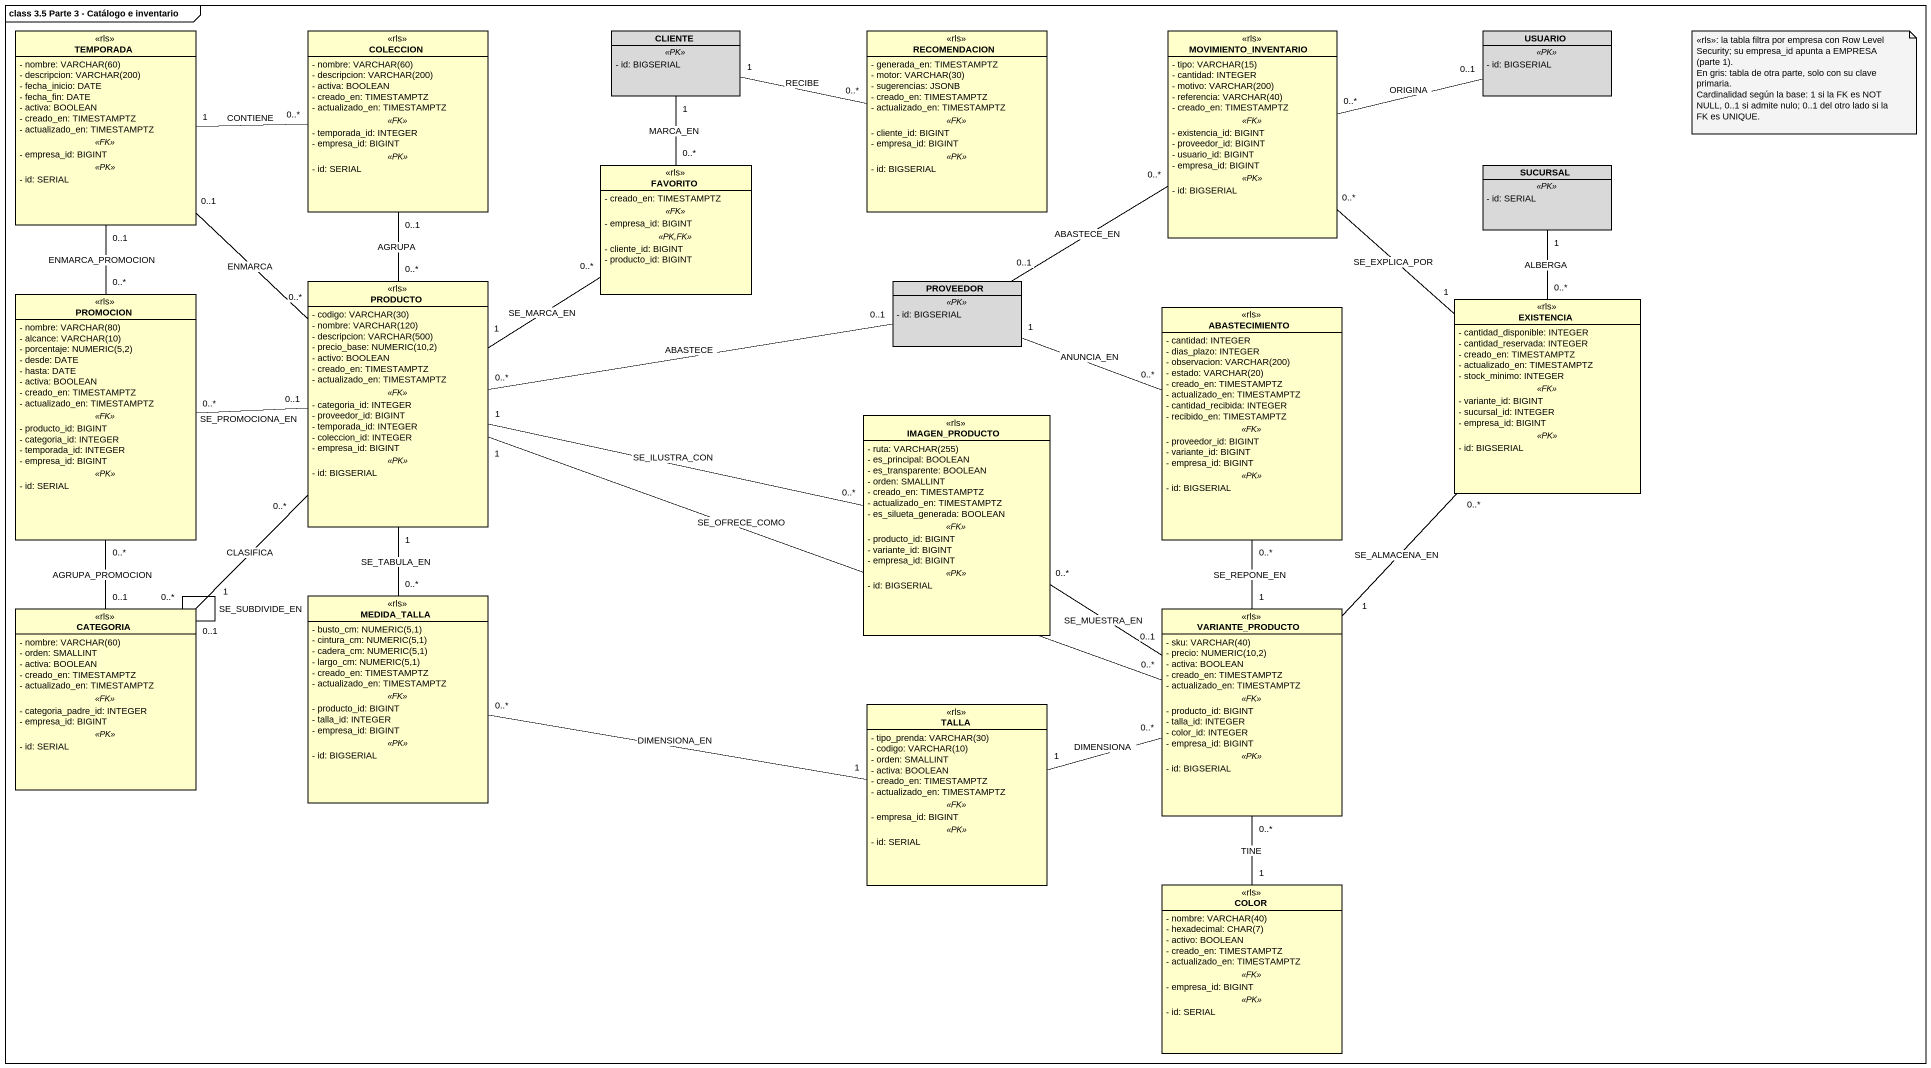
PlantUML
@startuml
mainframe class 3.5 Parte 3 - Catálogo e inventario
hide circle
hide empty members
skinparam classAttributeIconSize 0
class TEMPORADA <<rls>> {
  {field} - nombre: VARCHAR(60)
  {field} - descripcion: VARCHAR(200)
  - fecha_inicio: DATE
  - fecha_fin: DATE
  - activa: BOOLEAN
  - creado_en: TIMESTAMPTZ
  - actualizado_en: TIMESTAMPTZ
  .. <<FK>> ..
  - empresa_id: BIGINT
  .. <<PK>> ..
  - id: SERIAL
}
class COLECCION <<rls>> {
  {field} - nombre: VARCHAR(60)
  {field} - descripcion: VARCHAR(200)
  - activa: BOOLEAN
  - creado_en: TIMESTAMPTZ
  - actualizado_en: TIMESTAMPTZ
  .. <<FK>> ..
  - temporada_id: INTEGER
  - empresa_id: BIGINT
  .. <<PK>> ..
  - id: SERIAL
}
class CLIENTE #D9D9D9 {
  .. <<PK>> ..
  - id: BIGSERIAL
}
class RECOMENDACION <<rls>> {
  - generada_en: TIMESTAMPTZ
  {field} - motor: VARCHAR(30)
  - sugerencias: JSONB
  - creado_en: TIMESTAMPTZ
  - actualizado_en: TIMESTAMPTZ
  .. <<FK>> ..
  - cliente_id: BIGINT
  - empresa_id: BIGINT
  .. <<PK>> ..
  - id: BIGSERIAL
}
class MOVIMIENTO_INVENTARIO <<rls>> {
  {field} - tipo: VARCHAR(15)
  - cantidad: INTEGER
  {field} - motivo: VARCHAR(200)
  {field} - referencia: VARCHAR(40)
  - creado_en: TIMESTAMPTZ
  .. <<FK>> ..
  - existencia_id: BIGINT
  - proveedor_id: BIGINT
  - usuario_id: BIGINT
  - empresa_id: BIGINT
  .. <<PK>> ..
  - id: BIGSERIAL
}
class USUARIO #D9D9D9 {
  .. <<PK>> ..
  - id: BIGSERIAL
}
class FAVORITO <<rls>> {
  - creado_en: TIMESTAMPTZ
  .. <<FK>> ..
  - empresa_id: BIGINT
  .. <<PK,FK>> ..
  - cliente_id: BIGINT
  - producto_id: BIGINT
}
class SUCURSAL #D9D9D9 {
  .. <<PK>> ..
  - id: SERIAL
}
class PRODUCTO <<rls>> {
  {field} - codigo: VARCHAR(30)
  {field} - nombre: VARCHAR(120)
  {field} - descripcion: VARCHAR(500)
  {field} - precio_base: NUMERIC(10,2)
  - activo: BOOLEAN
  - creado_en: TIMESTAMPTZ
  - actualizado_en: TIMESTAMPTZ
  .. <<FK>> ..
  - categoria_id: INTEGER
  - proveedor_id: BIGINT
  - temporada_id: INTEGER
  - coleccion_id: INTEGER
  - empresa_id: BIGINT
  .. <<PK>> ..
  - id: BIGSERIAL
}
class PROVEEDOR #D9D9D9 {
  .. <<PK>> ..
  - id: BIGSERIAL
}
class PROMOCION <<rls>> {
  {field} - nombre: VARCHAR(80)
  {field} - alcance: VARCHAR(10)
  {field} - porcentaje: NUMERIC(5,2)
  - desde: DATE
  - hasta: DATE
  - activa: BOOLEAN
  - creado_en: TIMESTAMPTZ
  - actualizado_en: TIMESTAMPTZ
  .. <<FK>> ..
  - producto_id: BIGINT
  - categoria_id: INTEGER
  - temporada_id: INTEGER
  - empresa_id: BIGINT
  .. <<PK>> ..
  - id: SERIAL
}
class ABASTECIMIENTO <<rls>> {
  - cantidad: INTEGER
  - dias_plazo: INTEGER
  {field} - observacion: VARCHAR(200)
  {field} - estado: VARCHAR(20)
  - creado_en: TIMESTAMPTZ
  - actualizado_en: TIMESTAMPTZ
  - cantidad_recibida: INTEGER
  - recibido_en: TIMESTAMPTZ
  .. <<FK>> ..
  - proveedor_id: BIGINT
  - variante_id: BIGINT
  - empresa_id: BIGINT
  .. <<PK>> ..
  - id: BIGSERIAL
}
class EXISTENCIA <<rls>> {
  - cantidad_disponible: INTEGER
  - cantidad_reservada: INTEGER
  - creado_en: TIMESTAMPTZ
  - actualizado_en: TIMESTAMPTZ
  - stock_minimo: INTEGER
  .. <<FK>> ..
  - variante_id: BIGINT
  - sucursal_id: INTEGER
  - empresa_id: BIGINT
  .. <<PK>> ..
  - id: BIGSERIAL
}
class IMAGEN_PRODUCTO <<rls>> {
  {field} - ruta: VARCHAR(255)
  - es_principal: BOOLEAN
  - es_transparente: BOOLEAN
  - orden: SMALLINT
  - creado_en: TIMESTAMPTZ
  - actualizado_en: TIMESTAMPTZ
  - es_silueta_generada: BOOLEAN
  .. <<FK>> ..
  - producto_id: BIGINT
  - variante_id: BIGINT
  - empresa_id: BIGINT
  .. <<PK>> ..
  - id: BIGSERIAL
}
class MEDIDA_TALLA <<rls>> {
  {field} - busto_cm: NUMERIC(5,1)
  {field} - cintura_cm: NUMERIC(5,1)
  {field} - cadera_cm: NUMERIC(5,1)
  {field} - largo_cm: NUMERIC(5,1)
  - creado_en: TIMESTAMPTZ
  - actualizado_en: TIMESTAMPTZ
  .. <<FK>> ..
  - producto_id: BIGINT
  - talla_id: INTEGER
  - empresa_id: BIGINT
  .. <<PK>> ..
  - id: BIGSERIAL
}
class CATEGORIA <<rls>> {
  {field} - nombre: VARCHAR(60)
  - orden: SMALLINT
  - activa: BOOLEAN
  - creado_en: TIMESTAMPTZ
  - actualizado_en: TIMESTAMPTZ
  .. <<FK>> ..
  - categoria_padre_id: INTEGER
  - empresa_id: BIGINT
  .. <<PK>> ..
  - id: SERIAL
}
class VARIANTE_PRODUCTO <<rls>> {
  {field} - sku: VARCHAR(40)
  {field} - precio: NUMERIC(10,2)
  - activa: BOOLEAN
  - creado_en: TIMESTAMPTZ
  - actualizado_en: TIMESTAMPTZ
  .. <<FK>> ..
  - producto_id: BIGINT
  - talla_id: INTEGER
  - color_id: INTEGER
  - empresa_id: BIGINT
  .. <<PK>> ..
  - id: BIGSERIAL
}
class TALLA <<rls>> {
  {field} - tipo_prenda: VARCHAR(30)
  {field} - codigo: VARCHAR(10)
  - orden: SMALLINT
  - activa: BOOLEAN
  - creado_en: TIMESTAMPTZ
  - actualizado_en: TIMESTAMPTZ
  .. <<FK>> ..
  - empresa_id: BIGINT
  .. <<PK>> ..
  - id: SERIAL
}
class COLOR <<rls>> {
  {field} - nombre: VARCHAR(40)
  {field} - hexadecimal: CHAR(7)
  - activo: BOOLEAN
  - creado_en: TIMESTAMPTZ
  - actualizado_en: TIMESTAMPTZ
  .. <<FK>> ..
  - empresa_id: BIGINT
  .. <<PK>> ..
  - id: SERIAL
}
TEMPORADA "1" -right- "0..*" COLECCION : CONTIENE
TEMPORADA "0..1" -- "0..*" PRODUCTO : ENMARCA
TEMPORADA "0..1" -- "0..*" PROMOCION : ENMARCA_PROMOCION
COLECCION "0..1" -- "0..*" PRODUCTO : AGRUPA
CLIENTE "1" -right- "0..*" RECOMENDACION : RECIBE
CLIENTE "1" -- "0..*" FAVORITO : MARCA_EN
USUARIO "0..1" -left- "0..*" MOVIMIENTO_INVENTARIO : ORIGINA
SUCURSAL "1" -- "0..*" EXISTENCIA : ALBERGA
PRODUCTO "1" -up- "0..*" FAVORITO : SE_MARCA_EN
PRODUCTO "0..1" -left- "0..*" PROMOCION : SE_PROMOCIONA_EN
PRODUCTO "1" -right- "0..*" IMAGEN_PRODUCTO : SE_ILUSTRA_CON
PRODUCTO "1" -- "0..*" MEDIDA_TALLA : SE_TABULA_EN
PRODUCTO "1" -right- "0..*" VARIANTE_PRODUCTO : SE_OFRECE_COMO
PROVEEDOR "0..1" -up- "0..*" MOVIMIENTO_INVENTARIO : ABASTECE_EN
PROVEEDOR "0..1" -left- "0..*" PRODUCTO : ABASTECE
PROVEEDOR "1" -right- "0..*" ABASTECIMIENTO : ANUNCIA_EN
EXISTENCIA "1" -up- "0..*" MOVIMIENTO_INVENTARIO : SE_EXPLICA_POR
CATEGORIA "1" -up- "0..*" PRODUCTO : CLASIFICA
CATEGORIA "0..1" -up- "0..*" PROMOCION : AGRUPA_PROMOCION
CATEGORIA "0..1" -- "0..*" CATEGORIA : SE_SUBDIVIDE_EN
VARIANTE_PRODUCTO "1" -up- "0..*" ABASTECIMIENTO : SE_REPONE_EN
VARIANTE_PRODUCTO "1" -up- "0..*" EXISTENCIA : SE_ALMACENA_EN
VARIANTE_PRODUCTO "0..1" -up- "0..*" IMAGEN_PRODUCTO : SE_MUESTRA_EN
TALLA "1" -left- "0..*" MEDIDA_TALLA : DIMENSIONA_EN
TALLA "1" -right- "0..*" VARIANTE_PRODUCTO : DIMENSIONA
COLOR "1" -up- "0..*" VARIANTE_PRODUCTO : TINE
note as N1
  <<rls>>: la tabla filtra por empresa con Row Level Security; su empresa_id apunta a EMPRESA (parte 1).
  En gris: tabla de otra parte, solo con su clave primaria.
  Cardinalidad según la base: 1 si la FK es NOT NULL, 0..1 si admite nulo; 0..1 del otro lado si la FK es UNIQUE.
end note
@enduml
